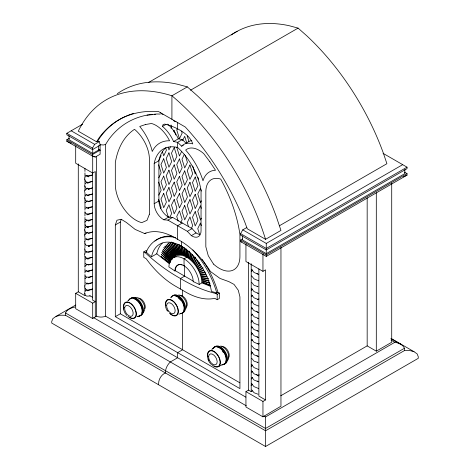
<?xml version="1.0" encoding="UTF-8"?>
<svg xmlns="http://www.w3.org/2000/svg" width="470" height="470" viewBox="0 0 470 470"><rect width="100%" height="100%" fill="white"/><g stroke="black" fill="none" stroke-linecap="round" stroke-linejoin="round"><path stroke-width="0.7" d="M185.867 248.836L185.726 255.962L186.296 256.297L186.149 249M187.348 250.416L187.219 256.826L187.788 257.155L187.659 250.592M84.612 255.521L84.653 253.841M84.706 287.423L84.764 285.672M189.269 251.667L188.975 257.983L188.405 257.607L188.999 251.056M190.826 253.189L190.15 258.905L189.586 258.482L190.509 252.948M186.755 249.558L186.755 257.266L184.046 258.829A21.596 12.473 60 0 0 169.294 263.388L168.865 266.901L174.869 270.949L175.157 268.587A13.013 7.514 60 0 1 184.046 265.844A13.013 7.514 60 0 1 192.935 278.845L193.258 281.894M174.869 270.949L175.298 270.702L175.586 268.335A13.013 7.514 60 0 1 182.09 264.581M84.529 192.136L84.764 190.468L87.573 188.076M84.535 236.122L84.835 234.471L87.649 232.239M192.377 254.505L191.308 259.916L190.755 259.452L191.983 254.564M193.805 256.256L192.442 261.014L191.895 260.503L193.481 255.95M162.491 126.43L163.072 124.562L164.665 124.086C174.634 126.336 189.504 133.38 192.753 143.902A25.515 14.734 60 0 0 181.643 146.199L177.625 142.328L173.606 141.558A25.515 14.734 60 0 0 162.491 126.43L166.022 124.391M115.315 224.954L116.954 220.224L121.207 219.267L126.377 222.463L135.16 229.425L144.789 233.608A64.766 37.394 60 0 1 177.625 239.383A64.766 37.394 60 0 1 210.454 271.519L220.083 278.457L228.867 281.63L234.042 284.409L238.29 290.278L239.929 296.893L239.929 388.608L115.315 316.668L115.315 224.954L120.314 222.069L121.248 219.367M195.397 257.431L193.54 262.19L193.005 261.643L195.097 257.119M171.057 128.251L171.662 127.006L171.033 124.991M158.743 160.534L161.151 155.552M173.6 131.488L174.2 130.243L175.662 134.949M177.349 128.698L176.743 129.943L179.458 138.679L182.166 133.075L181.543 131.06M170.451 146.804L168.947 149.918L168.113 147.227M158.743 177.836L161.151 172.854L158.649 164.794M182.601 140.671L184.71 136.306L186.796 143.027M158.743 195.144L161.151 190.162L158.649 182.096M181.567 151.622L179.458 155.981L176.743 147.245M184.41 154.236L181.996 159.218L184.71 167.954L187.418 162.35L185.333 155.629M160.546 208.709L161.151 207.464L158.649 199.403M169.852 217.269L171.662 213.533L168.947 204.797L166.233 210.401L168.319 217.122M195.82 172.778L195.214 174.023L192.712 165.957M180.662 222.715L182.166 219.602L179.458 210.866L176.743 216.47L178.201 221.17M201.377 200.86L200.473 202.729L197.758 193.993L200.473 188.388L201.307 191.073M191.167 228.778L192.677 225.665L189.962 216.929L187.254 222.533L188.505 226.569M201.377 218.162L200.473 220.03L197.758 211.294L200.473 205.69L201.307 208.38M196.83 259.07L194.598 263.435L194.087 262.853L196.19 259.328M100.104 145.224L92.49 149.619L92.49 148.115L94.664 144.355L99.317 141.67L100.104 144.695L100.104 154.26L95.269 157.05L92.49 156.081L66.828 141.264L66.828 139.743L69.366 138.28M383.044 153.326L407.026 167.167L407.026 168.671L266.261 249.94L240.593 235.123L240.593 233.625L242.767 229.859L246.838 227.509M75.67 305.048L56.006 316.398L52.857 318.625L51.735 321.427L51.735 323.06L265.544 446.5L418.265 358.328L418.265 356.695L417.143 353.898L413.994 351.672L409.47 350.473L404.494 350.544L265.544 430.767L65.506 315.276L65.506 312.967C67.222 309.266 71.381 307.744 75.124 306.992M187.33 86.88L171.914 95.78A190.121 109.769 60 0 0 78.284 131.206L96.573 141.764L99.088 137.845A182.331 105.268 60 0 1 158.56 111.578L185.262 126.994A182.331 105.268 60 0 1 244.735 221.94L247.255 228.761L265.544 239.318L280.96 230.417L276.395 216.858A190.121 109.769 60 0 0 197.476 95.874L187.33 86.88L177.178 84.159A190.121 109.769 60 0 0 117.341 93.665M96.573 141.764L97.707 141.112L100.222 137.193A182.331 105.268 60 0 1 125.825 116.255M245.875 397.156L105.574 316.157L105.574 144.437L108.735 139.519A175.856 101.532 60 0 1 148.267 114.915M198.023 261.079L195.614 264.745L195.121 264.128L197.729 260.709M251.397 271.39L252.56 269.886M251.262 290.589L252.443 289.068M251.656 296.47L252.413 295.495M251.18 303.05L252.378 301.505M251.855 308.902L252.59 307.95M251.45 315.64L252.607 314.142M251.062 322.279L252.273 320.71M251.579 328.042L252.343 327.055M251.297 334.834L252.472 333.318M251.685 340.644L252.437 339.675M251.203 354.057L252.39 352.524M251.197 366.424L252.39 364.879M251.785 372.322L252.531 371.365M251.262 379.002L252.449 377.469M251.097 385.647L252.302 384.096M199.309 262.853L196.583 266.114L196.113 265.468L199.027 262.471M84.87 222.11L87.044 219.995M91.474 289.855L92.114 289.203L88.372 290.613L86.956 290.719L88.771 290.66M127.764 300.97L130.19 298.65M211.758 349.469L214.191 347.148M200.525 264.698L197.494 267.53L197.047 266.86L200.261 264.299M84.923 266.32L87.232 264.34M85.064 202.776L87.367 200.901M84.953 293.486L84.953 295.683L78.284 291.829L75.694 293.327L75.694 308.714L92.702 318.531L96.426 316.157A7.285 4.207 0 0 0 105.574 316.157M252.419 390.964L251.209 391.669L248.53 390.123L245.939 391.616L245.939 407.002L262.953 416.825L280.96 406.209L280.96 247.132M85.722 176.597L87.332 175.345M85.317 183.47L87.05 182.131M85.381 195.843L86.515 194.962M85.71 208.451L86.785 207.617M85.399 227.703L87.109 226.376M85.663 239.994L86.744 239.148M85.799 252.572L86.856 251.75M85.334 259.246L86.486 258.359M85.458 271.813L86.58 270.937M85.058 278.551L86.415 277.494M85.887 284.268L87.455 283.058M85.158 291.095L86.586 289.99M201.665 266.602L198.346 268.993L197.929 268.3L201.418 266.19M148.596 82.45L237.203 31.296M92.49 149.619L66.828 134.802L66.828 133.304L82.679 124.15M190.491 90.228L298.086 28.106L306.957 35.967A183.999 106.232 60 0 1 383.332 153.05L386.916 163.701L279.321 225.817M69.002 135.507L69.002 139.743L92.725 153.437L99.246 149.672L100.104 150.165L92.49 154.559L66.828 139.743M75.694 145.747L75.694 163.225L92.702 173.048L95.293 171.55L95.293 316.815M173.606 141.558L178.312 138.838L182.331 139.608L186.349 143.479M182.331 139.608L177.625 142.328L177.625 147.474A47.188 27.248 60 0 1 201.048 190.497L201.048 230.741A12.896 7.444 60 0 1 191.331 235.635L187.354 231.346L167.896 220.113L163.912 219.801A12.896 7.444 60 0 1 154.195 203.692L154.195 163.448A47.188 27.248 60 0 1 177.625 147.474M181.643 146.199L183.406 145.183M154.195 163.448L158.907 160.728A47.188 27.248 60 0 1 165.963 147.698M154.195 203.692L158.907 200.972L158.907 160.728M163.912 219.801L168.624 217.087L172.602 217.393L192.06 228.626L196.043 232.914A12.896 7.444 60 0 0 199.709 234.442M167.896 220.113L172.602 217.393M144.789 233.608L146.041 232.885M182.331 223.009L177.625 225.729L177.625 239.383M202.059 259.34A65.518 37.829 60 0 1 217.91 292.228L219.337 293.051L219.337 298.491L217.193 299.725L214.767 298.327A72.386 41.789 60 0 1 185.615 292.017L175.339 286.083A72.386 41.789 60 0 1 146.188 258.729L143.761 257.325L143.761 251.891L145.9 250.651L146.852 251.203M143.761 251.891L145.189 252.713L146.188 252.137A65.518 37.829 60 0 1 175.739 237.556M187.354 231.346L192.06 228.626M146.188 252.137L151.475 256.843L156.757 253.794A43.587 25.163 60 0 1 162.326 243.131M191.331 235.635L196.043 232.914M75.694 293.327L92.702 303.144L95.293 301.652L92.619 300.107L92.619 172.931M404.482 172.149L407.026 173.612L407.026 175.134L266.261 256.403L240.593 241.586L240.593 240.07L242.496 238.971M115.315 316.668L120.314 313.784L239.835 382.791M193.652 281.295L193.223 281.542L199.227 284.432L201.936 282.864L210.055 286.189M242.767 229.859L266.261 243.425L402.678 164.659M407.026 167.167L266.261 248.442L240.593 233.625M242.538 235.699L242.538 239.935L266.261 253.63L404.852 173.612L404.852 169.376M240.593 240.07L266.261 254.887L407.026 173.612M145.189 252.713A161.151 93.042 60 0 0 177.607 276.871L183.341 280.179A161.151 93.042 60 0 0 215.765 293.462L217.91 292.228M215.765 293.462L217.193 294.285L219.337 293.051M245.939 244.042L245.939 261.52L262.953 271.343L265.544 269.845L265.544 399.947L262.953 401.439L245.939 391.616M218.468 366.688L220.894 365.284L224.12 364.344M280.725 395.793L367.17 345.885L376.305 351.161L391.716 342.26L391.716 183.183M263.964 416.021L265.544 416.931L394.876 342.26C398.619 343.012 402.778 344.539 404.494 348.235L404.494 350.544M404.494 348.235L265.544 428.458L65.506 312.967M202.723 268.546L199.127 270.485L198.739 269.774L203.116 267.853M91.732 175.328L87.602 176.532L88.73 176.843M91.997 181.532L87.032 182.983L88.748 182.889M91.627 188.217L88.055 189.269L89.159 189.633M91.926 194.222L87.185 195.602L88.354 195.732M92.237 200.496L88.331 201.783M91.773 207.059L87.649 208.269L88.801 208.463M92.155 213.163L88.254 214.626L86.78 214.737L88.56 214.661M91.574 219.672L87.908 220.747L88.965 221.117M91.956 225.953L87.244 227.327L88.425 227.345M92.414 232.162L88.16 233.584M91.744 238.525L87.473 239.77L88.589 239.976M92.173 244.893L88.307 246.339L89.382 246.145L88.619 246.204M91.738 251.403L87.755 252.566M91.95 257.431L87.05 258.864L88.76 258.911M91.515 264.146L88.207 265.115M91.909 270.279L87.35 271.613L89.136 271.83M92.196 276.395L88.354 277.805M91.65 282.964L87.79 284.097M403.319 176.849L407.026 175.134M203.686 270.532L199.844 272.001L199.492 271.278L203.475 270.103M92.455 174.94L87.044 175.974L85.505 175.175M92.531 181.449L87.902 182.43L86.21 181.966L85.111 180.562M92.531 187.783L90.105 188.517L86.756 188.729L85.423 187.706M92.473 193.951L89.47 194.862L87.449 195.009L85.793 194.463M92.531 200.443L88.319 201.33L86.568 201.137L85.264 199.926M92.496 206.688L87.173 207.811L85.693 207.006M92.496 213.004L87.855 213.985L86.127 213.697L85.017 212.422M92.508 219.373L90.246 220.06L86.944 220.248L85.475 219.255M92.543 225.776L87.596 226.822L86.01 226.258L85.088 224.754M92.502 231.998L89.964 232.768L86.492 232.873L85.205 231.798M92.461 238.243L87.344 239.3L85.728 238.549M92.561 244.811L88.025 245.769L86.362 245.458L85.223 244.124M92.478 250.939L86.885 251.996L85.446 251.133M92.49 257.284L87.743 258.288L86.028 257.801L84.97 256.403M92.549 263.782L90.105 264.528L86.744 264.598L85.417 263.464M92.496 269.95L87.291 271.055L85.734 270.426M92.496 276.295L88.148 277.218L86.368 277L85.111 275.79M92.519 282.693L87.144 283.68L85.663 282.77M92.531 289.026L87.714 290.049L86.069 289.673L85.064 288.304M136.893 316.792L140.119 315.846M178.894 314.171L182.119 313.231M56.006 316.398L60.53 315.2L65.506 315.276M105.574 144.437L103.429 144.995L100.104 144.695M205.237 272.377L200.49 273.534L200.167 272.8L205.067 271.989M258.941 298.99L257.513 299.243L254.059 297.839L251.738 294.984M251.579 339.281L253.982 342.236L257.554 343.688L259.334 343.37M259.358 374.931L257.584 375.248L254.041 373.803L251.65 370.865M258.059 362.476L254.029 361.183L251.744 358.375M206.042 274.474L201.054 275.073L200.766 274.339L205.895 274.086M258.112 330.951L253.988 329.576L251.62 326.668M147.016 115.162L155.447 114.357M90.134 295.965L86.733 296.141L85.311 295.148M207.023 276.577L201.536 276.613L201.289 275.878L206.9 276.207M258.001 286.676L253.994 285.284L251.709 282.47M160.241 114.063L157.344 114.004A175.856 101.532 60 0 0 154.507 114.163M100.104 150.165L98.641 150.024L98.641 145.782M208.328 278.775L201.936 278.146L201.73 277.412L208.239 278.452M258.071 394.224L254.082 392.755L251.808 389.965M258.018 318.219L254.123 316.768L251.92 314.06M209.033 280.995L202.253 279.656L202.088 278.933L208.962 280.69M298.086 28.106L289.22 25.727A183.999 106.232 60 0 0 231.311 34.927M162.984 114.363L161.886 114.046L160.552 112.8M210.102 283.363L202.482 281.142L202.358 280.425L209.544 282.922M257.907 381.57L254.111 380.077L251.967 377.439M97.707 141.112L99.317 141.67M240.593 241.586L241.703 241.974M257.954 350.068L254.047 348.505L251.808 345.755M210.507 285.601L202.623 282.593L202.541 281.894L210.478 285.355M257.948 274.069L254.047 272.477L251.415 269.245M258.388 274.48L256.978 273.434M258.641 280.796L254.041 278.863L251.609 275.872M257.789 293.115L253.988 291.565L251.427 288.416M257.525 293.133L258.524 293.538M257.572 299.443L258.189 299.696M258.394 306.005L254.012 304.184L251.427 301.006M257.642 312.098L253.97 310.599L251.491 307.556M258.647 312.662L257.46 312.174L256.661 311.193M257.607 318.366L258.336 318.66M258.535 325.064L253.976 323.237L251.474 320.152M258.165 331.438L257.067 330.627M257.865 337.29L254.07 335.745L251.515 332.596M258.482 337.695L257.002 336.608M257.536 343.723L258.664 344.181M258.312 350.403L257.031 349.457M257.725 356.301L254.035 354.797L251.556 351.742M258.618 356.795L256.837 355.485M258.453 369.432L253.959 367.552L251.368 364.368M258.735 375.959L257.472 375.442L256.614 374.39M258.388 381.887L257.149 380.976M258.582 388.52L253.935 386.587L251.432 383.514M66.828 141.264L71.152 143.268M192.817 280.884L175.298 270.702M71.176 130.795L94.664 144.355M66.828 133.304L92.49 148.115M93.73 156.163L95.269 157.05M391.134 338.471L413.994 351.672M390.964 338.623L401.116 344.481M391.069 340.063L394.876 342.26M89.741 295.642L92.684 297.346M265.544 399.947L258.876 396.093L258.876 268.916M93.712 317.726L246.321 405.833M169.253 263.67L156.757 253.794M169.805 262.83L161.057 256.538L169.735 263.376M170.61 261.972L161.357 254.499L170.493 262.519M170.892 260.75L161.797 252.572L170.733 261.255M171.286 259.628L162.385 250.768L171.092 260.104M172.226 259.093L163.108 249.106L171.979 259.546M257.161 286.212L257.595 286.747M257.219 362.147L257.625 362.652M210.795 364.009L209.015 361.6L207.822 358.851M126.8 315.511L125.014 313.102L123.822 310.353L123.404 307.686M171.861 242.567L177.401 254.67L176.932 254.769L171.48 241.95M167.014 310.488L165.822 307.738L165.405 305.065M173.73 242.972L178.394 254.47L177.901 254.517L173.595 242.984M175.592 243.525L179.428 254.388L178.917 254.382L175.428 243.525M84.535 248.63L85.088 250.263M187.254 136.006L188.922 141.388M197.97 177.36L198.593 179.376M201.307 225.682L200.473 222.997L197.758 228.602L199.638 234.648M165.781 148.203L166.404 150.218L163.695 155.823L162.444 151.792M177.449 244.259L180.509 254.423L179.975 254.358L177.255 244.236M84.471 292.634L84.953 294.273M84.635 185.115L85.07 186.837M179.152 244.635L181.62 254.576L181.073 254.452L178.947 244.594M180.985 245.734L182.76 254.834L182.207 254.664L180.756 245.663M84.577 197.324L84.911 199.057M84.547 229.231L84.841 230.911M182.707 246.486L183.923 255.21L183.359 254.987L182.466 246.392M201.936 282.864L201.507 278.851A21.596 12.473 60 0 0 189.539 259.17A21.596 12.473 60 0 0 174.399 257.401M199.227 284.432L198.798 280.42A21.596 12.473 60 0 0 184.046 258.829L184.046 265.844M184.469 247.901L185.104 255.698L184.534 255.422L184.199 247.772M84.729 241.468L84.87 243.254M84.694 177.942L84.759 179.687M376.305 192.817L376.305 351.161M367.17 197.805L367.17 345.885M266.261 243.425L266.261 253.63M266.261 254.887L266.261 256.403M265.544 416.931L265.544 446.5M262.953 253.859L262.953 271.343M262.953 401.439L262.953 416.825M251.209 263.758L251.209 391.669M248.53 262.219L248.53 390.123M217.193 294.285L217.193 299.725M184.475 265.591L184.475 276.219L180.474 278.528L180.474 289.05M182.618 290.002L182.618 296.558M182.618 312.591L182.618 349.756L177.625 352.641L177.625 357.752L170.334 361.959A9.741 5.622 -60 0 0 165.528 370.713L165.528 373.021A7.784 4.494 -60 0 0 158.637 383.15L158.637 384.777M181.479 241.374L181.479 246.304M177.625 122.711L177.625 129.197M171.914 119.286L171.914 95.78A190.121 109.769 60 0 1 265.544 239.318M120.314 222.069L120.314 313.784M96.426 156.346L96.426 316.157M92.725 149.202L92.725 153.437M92.702 155.57L92.702 173.048M92.702 303.144L92.702 318.531M92.49 154.559L92.49 156.081M84.953 168.507L84.953 171.427M84.953 172.889L84.953 178.007M84.953 179.47L84.953 184.587M84.953 186.05L84.953 190.432M84.953 192.624L84.953 197.012M84.953 198.469L84.953 210.166M84.953 211.629L84.953 216.012M84.953 217.475L84.953 229.172M84.953 230.629L84.953 235.018M84.953 236.481L84.953 241.592M84.953 243.055L84.953 248.172M84.953 249.635L84.953 254.017M84.953 256.215L84.953 267.177M84.953 268.634L84.953 273.023M84.953 274.486L84.953 286.177M84.953 287.64L84.953 292.023M78.284 163.924L78.284 291.829M179.804 295.63A6.527 3.772 60 0 1 185.879 299.596A6.527 3.772 60 0 1 186.279 306.839M173.506 295.272A9.929 5.734 60 0 1 183.435 301.006A9.929 5.734 60 0 1 183.435 312.468M171.421 297.351A9.929 5.734 60 0 1 182.36 300.5A9.929 5.734 60 0 1 181.808 313.19M178.676 294.896A8.307 4.794 60 0 1 185.074 300.06A8.307 4.794 60 0 1 186.349 308.185M175.439 295.889A9.124 5.27 60 0 1 182.472 301.564A9.124 5.27 60 0 1 183.87 310.488M178.159 297.857A9.124 5.27 60 0 1 179.152 298.703M179.622 299.179A9.124 5.27 60 0 1 180.521 300.224M170.669 297.786A9.929 5.734 60 0 1 181.872 301.352A9.929 5.734 60 0 1 180.457 313.69M165.522 305.147A9.136 5.276 60 0 1 172.073 300.307A9.136 5.276 60 0 1 178.218 312.861A9.136 5.276 60 0 1 169.429 313.126M168.101 311.504A9.136 5.276 60 0 1 167.332 310.3M165.687 304.078A8.789 5.076 60 0 1 171.903 300.489A8.789 5.076 60 0 1 178.118 311.252A8.789 5.076 60 0 1 171.903 314.841M171.421 314.542A8.789 5.076 60 0 1 170.446 313.801M175.95 121.689A7.285 4.207 -60 0 1 173.524 120.285M186.79 143.015A25.515 14.734 60 0 1 191.825 140.565M192.876 249.934A65.518 37.829 60 0 1 216.764 292.886L211.476 291.488A43.587 25.163 60 0 0 183.047 247.208L179.904 245.393A43.587 25.163 60 0 0 151.475 256.843M221.805 346.743A6.527 3.772 60 0 1 227.88 350.708A6.527 3.772 60 0 1 228.279 357.952M214.637 347.107A9.929 5.734 60 0 1 225.676 352.547A9.929 5.734 60 0 1 223.773 364.044M220.671 346.008A8.307 4.794 60 0 1 227.803 352.623A8.307 4.794 60 0 1 227.075 360.76M213.421 348.464A9.929 5.734 60 0 1 224.36 351.613A9.929 5.734 60 0 1 223.808 364.303M217.44 347.001A9.124 5.27 60 0 1 224.466 352.676A9.124 5.27 60 0 1 225.864 361.6M222.522 351.337A9.124 5.27 60 0 1 223.35 352.506M212.669 348.899A9.929 5.734 60 0 1 224.12 352.876A9.929 5.734 60 0 1 221.84 364.785M207.934 358.187A9.136 5.276 60 0 1 213.057 350.896A9.136 5.276 60 0 1 220.307 363.445A9.136 5.276 60 0 1 211.43 364.238M208.991 360.796A9.136 5.276 60 0 1 208.145 358.833M207.858 356.965A8.789 5.076 60 0 1 212.928 351.125A8.789 5.076 60 0 1 220.095 361.788A8.789 5.076 60 0 1 213.903 365.954M126.454 115.978A182.331 105.268 60 0 1 133.633 113.411M148.949 114.803A175.856 101.532 60 0 1 152.397 114.351M167.69 124.127A25.515 14.734 60 0 1 178.312 138.838M154.871 241.092A65.518 37.829 60 0 1 171.996 236.157M168.624 217.087A12.896 7.444 60 0 1 158.907 200.972M130.637 298.615A9.929 5.734 60 0 1 141.441 303.62A9.929 5.734 60 0 1 140.371 315.482M130.073 298.938A9.929 5.734 60 0 1 141.112 304.378A9.929 5.734 60 0 1 139.214 315.875M138.85 298.15A6.527 3.772 60 0 1 143.885 302.21A6.527 3.772 60 0 1 144.883 308.596M133.439 298.509A9.124 5.27 60 0 1 140.471 304.178A9.124 5.27 60 0 1 141.869 313.108M135.342 297.627A8.307 4.794 60 0 1 143.338 303.15A8.307 4.794 60 0 1 143.074 312.268M128.668 300.401A9.929 5.734 60 0 1 140.119 304.384A9.929 5.734 60 0 1 137.839 316.287M123.763 309.048A9.136 5.276 60 0 1 129.227 302.474A9.136 5.276 60 0 1 136.323 314.771A9.136 5.276 60 0 1 127.899 316.216M123.763 307.856A8.789 5.076 60 0 1 129.256 302.768A8.789 5.076 60 0 1 136.112 313.49A8.789 5.076 60 0 1 129.902 317.456M149.413 214.185L146.981 220.354L141.728 222.645A29.316 16.926 60 0 1 115.315 184.375L115.315 162.62A106.355 61.406 60 0 1 134.514 129.315A26.814 15.481 60 0 1 149.413 159.307L149.413 214.185M163.695 158.784L160.981 164.388L163.695 173.13L166.404 167.52L163.695 158.784M168.947 152.879L166.233 158.484L168.947 167.22L171.662 161.615L168.947 152.879M174.2 147.545L171.491 153.155L174.2 161.892L176.914 156.287L174.2 147.545M163.695 176.091L160.981 181.696L163.695 190.432L166.404 184.828L163.695 176.091M168.947 170.187L166.233 175.792L168.947 184.528L171.662 178.923L168.947 170.187M174.2 164.853L171.491 170.457L174.2 179.193L176.914 173.589L174.2 164.853M179.458 158.948L176.743 164.553L179.458 173.289L182.166 167.684L179.458 158.948M163.695 193.399L160.981 199.004L163.695 207.74L166.404 202.135L163.695 193.399M168.947 187.489L166.233 193.094L168.947 201.836L171.662 196.225L168.947 187.489M174.2 182.16L171.491 187.765L174.2 196.501L176.914 190.896L174.2 182.16M179.458 176.25L176.743 181.861L179.458 190.597L182.166 184.992L179.458 176.25M184.71 170.921L181.996 176.526L184.71 185.262L187.418 179.658L184.71 170.921M189.962 165.017L187.254 170.622L189.962 179.358L192.677 173.753L189.962 165.017M174.2 199.462L171.491 205.067L174.2 213.803L176.914 208.198L174.2 199.462M179.458 193.558L176.743 199.162L179.458 207.899L182.166 202.294L179.458 193.558M184.71 188.223L181.996 193.828L184.71 202.564L187.418 196.959L184.71 188.223M189.962 182.319L187.254 187.924L189.962 196.66L192.677 191.055L189.962 182.319M195.214 176.984L192.506 182.589L195.214 191.325L197.929 185.721L195.214 176.984M184.71 205.531L181.996 211.136L184.71 219.872L187.418 214.267L184.71 205.531M189.962 199.627L187.254 205.231L189.962 213.968L192.677 208.363L189.962 199.627M195.214 194.292L192.506 199.897L195.214 208.633L197.929 203.028L195.214 194.292M195.214 211.594L192.506 217.205L195.214 225.941L197.929 220.336L195.214 211.594M163.959 247.584L172.461 258.571L172.743 258.159L163.959 247.584M164.947 246.221L173.025 257.678L173.348 257.319L164.947 246.221M166.051 245.017L173.671 256.884L174.023 256.573L166.051 245.017M167.273 243.977L174.382 256.197L174.77 255.939L167.273 243.977M168.607 243.113L175.169 255.609L175.586 255.404L168.607 243.113M170.04 242.432L176.021 255.134L176.467 254.981L170.04 242.432M145.406 124.544L139.731 126.489A36.237 20.921 60 0 1 152.251 151.493A50.108 28.929 60 0 1 169.588 140.794A24.475 14.129 60 0 0 151.493 123.487L145.406 124.544M209.837 161.745L203.751 153.661A24.475 14.129 60 0 0 185.662 150.071A50.108 28.929 60 0 1 202.993 180.786A36.237 20.921 60 0 1 215.513 170.246L209.837 161.745M213.515 264.093L208.263 255.733L205.831 246.756L205.831 191.872A26.814 15.481 60 0 1 220.73 179.088A106.355 61.406 60 0 1 239.929 234.559L239.929 256.315A29.316 16.926 60 0 1 213.515 264.093M166.668 305.153A6.039 3.49 60 0 0 172.537 313.743A6.039 3.49 60 0 0 173.501 305.829A6.039 3.49 60 0 0 166.668 305.153M208.668 356.266A6.039 3.49 60 0 0 214.537 364.855A6.039 3.49 60 0 0 215.501 356.941A6.039 3.49 60 0 0 208.668 356.266M124.668 307.768A6.039 3.49 60 0 0 130.537 316.357A6.039 3.49 60 0 0 131.506 308.449A6.039 3.49 60 0 0 124.668 307.768"/></g></svg>
